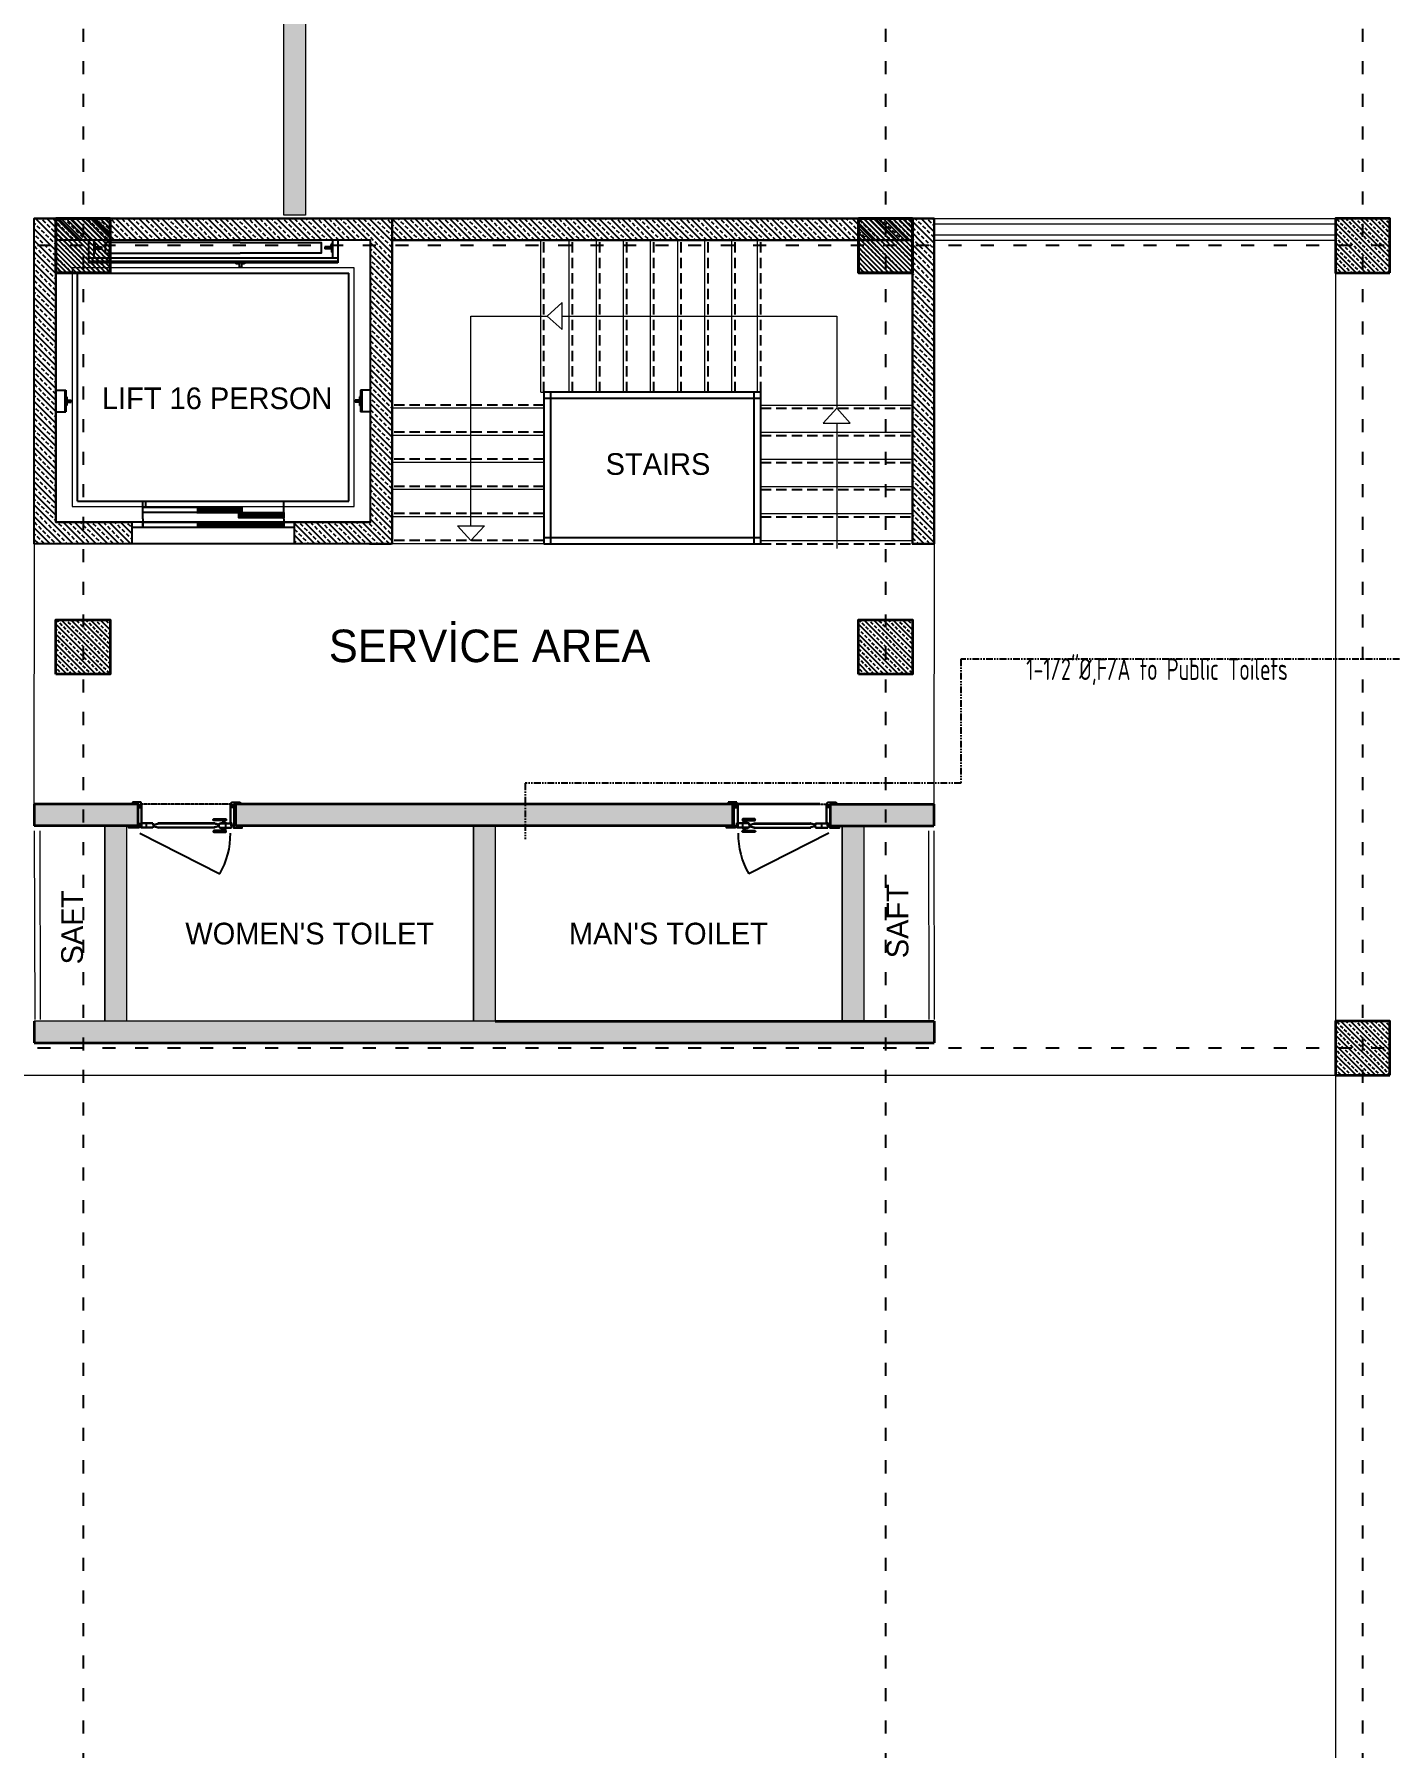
# Model space of a CAD drawing. Header units: millimetres. Extents: x 626118 to 667468, y 4481694 to 4492717.
# Drawn here: x 663495 to 664745, y 4483376 to 4484956 of the extents above; entities that cross this region are included whole.
import ezdxf

# ---------------------------------------------------------------- set-up
doc = ezdxf.new("R2010")
doc.units = ezdxf.units.MM
for name, pattern in [('ACAD_ISO03W100', [30, 12, -18]), ('CENTER2', [1.125, 0.75, -0.125, 0.125, -0.125]), ('DASHED', [19.05, 12.7, -6.35]), ('DUZ', [500, 500]), ('HIDDEN', [0.375, 0.25, -0.125]), ('PHANTOM', [2.5, 1.25, -0.25, 0.25, -0.25, 0.25, -0.25])]:
    doc.linetypes.add(name, pattern=pattern)
doc.layers.get('0').update_dxf_attribs({"color": 1, "linetype": 'DUZ'})
for name, color, linetype in [('3K', 4, 'Continuous'), ('a-door', 2, 'Continuous'), ('DR-WASTE PIPE', 5, 'CENTER2'), ('GOLGE', 8, 'HIDDEN'), ('GÖLGE', 8, 'DASHED'), ('KAPIACI1', 252, 'Continuous'), ('KOLTAR_F', 145, 'Continuous'), ('LOGO', 7, 'Continuous'), ('PL-CWS', 80, 'PHANTOM'), ('PL_TEXT', 3, 'Continuous'), ('TR', 8, 'Continuous')]:
    doc.layers.add(name, color=color, linetype=linetype)
for name, color, linetype, lineweight in [('A-ANNO-PATT-4', 173, 'Continuous', 5), ('Area', 41, 'Continuous', 25), ('DUVAR', 7, 'Continuous', 35), ('iç duvar', 7, 'Continuous', 50), ('KAPEN', 151, 'Continuous', 9), ('KOLON_F', 3, 'Continuous', 35)]:
    doc.layers.add(name, color=color, linetype=linetype, lineweight=lineweight)
doc.styles.add('din.shx', font='din.shx', dxfattribs={"width": 0.7})
pattern_1 = [(360, (457040.2833, 4685246.49), (8e-16, 1.5875), [])]

msp = doc.modelspace()

# ---------------------------------------------------------------- hatches: boundary and pattern name
h = msp.add_hatch(color=33)
h.dxf.hatch_style = 1
h.paths.add_polyline_path([(663724.76, 4484990.98), (663744.76, 4484990.98), (663744.76, 4484788.98), (663724.76, 4484788.98)])
h = msp.add_hatch()
h.set_pattern_fill('ANSI33', color=252, scale=30, angle=90)
h.set_pattern_definition([(135, (5183130.917, 3737993.398), (-5.303300859, -5.303300859), []), (135, (5183130.917, 3737998.701), (-5.303300859, -5.303300859), [3.75, -1.875])])
h.paths.add_polyline_path([(663584.76, 4484505.98), (663584.76, 4484485.98), (663494.76, 4484485.98), (663494.76, 4484785.98), (663824.76, 4484785.98), (663824.76, 4484485.98), (663734.76, 4484485.98), (663734.76, 4484505.98), (663804.76, 4484505.98), (663804.76, 4484765.98), (663514.76, 4484765.98), (663514.76, 4484505.98)])
h = msp.add_hatch()
h.set_pattern_fill('ANSI33', color=252, scale=30, angle=90)
h.set_pattern_definition([(135, (5184393.041, 3737993.398), (-5.303300859, -5.303300859), []), (135, (5184393.041, 3737998.701), (-5.303300859, -5.303300859), [3.75, -1.875])])
h.paths.add_polyline_path([(663824.76, 4484765.98), (663824.76, 4484785.98), (664324.76, 4484785.98), (664324.76, 4484485.98), (664304.76, 4484485.98), (664304.76, 4484765.98)])
h = msp.add_hatch(color=33)
h.dxf.hatch_style = 1
h.paths.add_polyline_path([(663581.56, 4484225.98), (663494.76, 4484225.98), (663494.76, 4484245.98), (663590.19, 4484245.98), (663590.04, 4484225.98)])
h = msp.add_hatch(color=33)
h.dxf.hatch_style = 1
h.paths.add_polyline_path([(663680.54, 4484245.98), (664138.98, 4484245.98), (664138.98, 4484225.98), (663680.54, 4484225.98)])
h = msp.add_hatch(color=33)
h.dxf.hatch_style = 1
h.paths.add_polyline_path([(664237.96, 4484225.98), (664239.76, 4484225.98), (664239.76, 4484245.98), (664229.33, 4484245.98), (664229.48, 4484225.98)])
h = msp.add_hatch(color=33)
h.dxf.hatch_style = 1
h.paths.add_polyline_path([(664239.28, 4484225.98), (664239.28, 4484245.98), (664324.28, 4484245.98), (664324.28, 4484225.98)])
h = msp.add_hatch(color=33)
h.dxf.hatch_style = 1
h.paths.add_polyline_path([(663559.76, 4484225.98), (663579.76, 4484225.98), (663579.76, 4484045.98), (663559.76, 4484045.98)])
h = msp.add_hatch(color=33)
h.dxf.hatch_style = 1
h.paths.add_polyline_path([(663899.76, 4484225.98), (663919.76, 4484225.98), (663919.76, 4484045.98), (663899.76, 4484045.98)])
h = msp.add_hatch(color=33)
h.dxf.hatch_style = 1
h.paths.add_polyline_path([(664239.76, 4484225.98), (664259.76, 4484225.98), (664259.76, 4484045.98), (664239.76, 4484045.98)])
msp.add_hatch(color=33).paths.add_polyline_path([(664324.76, 4484045.98), (663494.76, 4484045.98), (663494.76, 4484025.98), (664324.76, 4484025.98)])
at = {"layer": 'KOLTAR_F'}
h = msp.add_hatch(dxfattribs=at)
h.set_pattern_fill('ANSI33', color=256, angle=90, style=0)
h.set_pattern_definition([(135, (5167047.227, 3824152.5004), (-4.4901280605, -4.4901280605), []), (135, (5167047.227, 3824156.9905), (-4.4901280605, -4.4901280605), [3.175, -1.5875])])
h.paths.add_polyline_path([(663564.76, 4484735.98), (663564.76, 4484785.98), (663514.76, 4484785.98), (663514.76, 4484735.98)])
h = msp.add_hatch(dxfattribs=at)
h.set_pattern_fill('ANSI33', color=256, angle=90, style=0)
h.set_pattern_definition([(135, (5167927.227, 3824152.5004), (-4.4901280605, -4.4901280605), []), (135, (5167927.227, 3824156.9905), (-4.4901280605, -4.4901280605), [3.175, -1.5875])])
h.paths.add_polyline_path([(663514.76, 4484735.98), (663514.76, 4484785.98), (663564.76, 4484785.98), (663564.76, 4484735.98)])
h = msp.add_hatch(dxfattribs=at)
h.set_pattern_fill('ANSI33', color=256, angle=90, style=0)
h.set_pattern_definition([(135, (5167787.227, 3824152.5004), (-4.4901280605, -4.4901280605), []), (135, (5167787.227, 3824156.9905), (-4.4901280605, -4.4901280605), [3.175, -1.5875])])
h.paths.add_polyline_path([(664304.76, 4484735.98), (664304.76, 4484785.98), (664254.76, 4484785.98), (664254.76, 4484735.98)])
h = msp.add_hatch(dxfattribs=at)
h.set_pattern_fill('ANSI33', color=256, angle=90, style=0)
h.set_pattern_definition([(135, (5168667.227, 3824152.5004), (-4.4901280605, -4.4901280605), []), (135, (5168667.227, 3824156.9905), (-4.4901280605, -4.4901280605), [3.175, -1.5875])])
h.paths.add_polyline_path([(664254.76, 4484735.98), (664254.76, 4484785.98), (664304.76, 4484785.98), (664304.76, 4484735.98)])
h = msp.add_hatch(dxfattribs=at)
h.set_pattern_fill('ANSI33', color=256, angle=90, style=0)
h.set_pattern_definition([(135, (5168227.227, 3824152.5004), (-4.4901280605, -4.4901280605), []), (135, (5168227.227, 3824156.9905), (-4.4901280605, -4.4901280605), [3.175, -1.5875])])
h.paths.add_polyline_path([(664744.76, 4484735.98), (664744.76, 4484785.98), (664694.76, 4484785.98), (664694.76, 4484735.98)])
h = msp.add_hatch(dxfattribs=at)
h.set_pattern_fill('ANSI33', color=256, angle=90, style=0)
h.set_pattern_definition([(135, (5167927.227, 3823782.5004), (-4.4901280605, -4.4901280605), []), (135, (5167927.227, 3823786.9905), (-4.4901280605, -4.4901280605), [3.175, -1.5875])])
h.paths.add_polyline_path([(663514.76, 4484365.98), (663514.76, 4484415.98), (663564.76, 4484415.98), (663564.76, 4484365.98)])
h = msp.add_hatch(dxfattribs=at)
h.set_pattern_fill('ANSI33', color=256, angle=90, style=0)
h.set_pattern_definition([(135, (5168667.227, 3823782.5004), (-4.4901280605, -4.4901280605), []), (135, (5168667.227, 3823786.9905), (-4.4901280605, -4.4901280605), [3.175, -1.5875])])
h.paths.add_polyline_path([(664254.76, 4484365.98), (664254.76, 4484415.98), (664304.76, 4484415.98), (664304.76, 4484365.98)])
h = msp.add_hatch(dxfattribs=at)
h.set_pattern_fill('ANSI33', color=256, angle=90, style=0)
h.set_pattern_definition([(135, (5168227.227, 3823412.5004), (-4.4901280605, -4.4901280605), []), (135, (5168227.227, 3823416.9905), (-4.4901280605, -4.4901280605), [3.175, -1.5875])])
h.paths.add_polyline_path([(664744.76, 4483995.98), (664744.76, 4484045.98), (664694.76, 4484045.98), (664694.76, 4483995.98)])
at = {"layer": 'TR'}
h = msp.add_hatch(dxfattribs=at)
h.set_pattern_fill('LINE', color=256, scale=0.5, angle=360, style=0)
h.set_pattern_definition(pattern_1)
h.paths.add_polyline_path([(663686.26, 4484519.98), (663686.26, 4484514.98), (663683.26, 4484514.98), (663644.76, 4484514.98), (663644.76, 4484519.98)])
h.paths.add_polyline_path([(663724.76, 4484514.98), (663724.76, 4484509.98), (663683.26, 4484509.98), (663683.26, 4484514.98)])
h = msp.add_hatch(dxfattribs=at)
h.set_pattern_fill('LINE', color=256, scale=0.5, angle=360, style=0)
h.set_pattern_definition(pattern_1)
h.paths.add_polyline_path([(663724.76, 4484505.98), (663724.76, 4484500.98), (663644.76, 4484500.98), (663644.76, 4484505.98)])

# ---------------------------------------------------------------- linework, layer by layer
at = {"color": 232, "linetype": 'ACAD_ISO03W100'}
for p, q in [((663539.76, 4485920.98), (663539.76, 4482790.98)), ((664279.76, 4485920.98), (664279.76, 4482790.98)), ((664719.76, 4485920.98), (664719.76, 4482790.98)), ((665879.76, 4484760.98), (661939.76, 4484760.98)), ((665879.76, 4484020.98), (661939.76, 4484020.98))]:
    msp.add_line(p, q, dxfattribs=at)
at = {"color": 7}
for p, q in [((664324.76, 4484785.98), (663494.76, 4484785.98)), ((663824.76, 4484485.98), (663824.76, 4484785.98)), ((663824.76, 4484485.98), (663824.76, 4484785.98)), ((664324.76, 4484785.98), (664324.76, 4484485.98)), ((663804.76, 4484765.98), (663514.76, 4484765.98)), ((663514.76, 4484505.98), (663514.76, 4484765.98)), ((663804.76, 4484505.98), (663804.76, 4484765.98)), ((663824.76, 4484765.98), (664304.76, 4484765.98)), ((664304.76, 4484765.98), (664304.76, 4484485.98)), ((663804.76, 4484505.98), (663514.76, 4484505.98)), ((663824.76, 4484485.98), (663494.76, 4484485.98)), ((663803.81, 4484485.98), (663823.81, 4484485.98)), ((664304.28, 4484485.98), (664324.28, 4484485.98)), ((663590.54, 4484225.98), (663590.54, 4484245.98)), ((663680.54, 4484225.98), (663680.54, 4484245.98)), ((664138.98, 4484225.98), (664138.98, 4484245.98)), ((664228.98, 4484225.98), (664228.98, 4484245.98))]:
    msp.add_line(p, q, dxfattribs=at)
at = {"color": 0, "lineweight": 18, "ltscale": 40}
for p, q in [((663824.76, 4484785.98), (663494.76, 4484785.98)), ((663824.76, 4484485.98), (663824.76, 4484785.98)), ((663824.76, 4484785.98), (663824.76, 4484485.98)), ((663804.76, 4484765.98), (663514.76, 4484765.98)), ((663514.76, 4484765.98), (663514.76, 4484505.98)), ((663804.76, 4484505.98), (663804.76, 4484765.98)), ((663584.76, 4484505.98), (663514.76, 4484505.98)), ((663804.76, 4484505.98), (663734.76, 4484505.98)), ((663584.76, 4484485.98), (663494.76, 4484485.98)), ((663824.76, 4484485.98), (663734.76, 4484485.98))]:
    msp.add_line(p, q, dxfattribs=at)
at = {"color": 30}
for p, q in [((663590.54, 4484245.98), (663590.54, 4484225.98)), ((664228.98, 4484245.98), (664228.98, 4484225.98))]:
    msp.add_line(p, q, dxfattribs=at)
at = {"color": 7}
for points in [[(663584.76, 4484505.98), (663584.76, 4484485.98), (663494.76, 4484485.98), (663494.76, 4484785.98), (663824.76, 4484785.98), (663824.76, 4484485.98), (663734.76, 4484485.98), (663734.76, 4484505.98), (663804.76, 4484505.98), (663804.76, 4484765.98), (663514.76, 4484765.98), (663514.76, 4484505.98), (663584.76, 4484505.98)], [(663824.76, 4484765.98), (663824.76, 4484785.98), (664324.76, 4484785.98), (664324.76, 4484485.98), (664304.76, 4484485.98), (664304.76, 4484765.98), (663824.76, 4484765.98)]]:
    msp.add_lwpolyline(points, dxfattribs=at)
at = {"color": 0, "lineweight": 18, "ltscale": 40}
for points in [[(663789.76, 4484740.5), (663529.76, 4484740.5), (663529.76, 4484520.5), (663789.76, 4484520.5)], [(663784.76, 4484735.5), (663534.76, 4484735.5), (663534.76, 4484525.5), (663784.76, 4484525.5)]]:
    msp.add_lwpolyline(points, close=True, dxfattribs=at)
at = {"layer": '3K'}
for p, q in [((663544.76, 4484765.6), (663544.76, 4484745.26)), ((663549.76, 4484765.6), (663549.76, 4484749.53)), ((663549.76, 4484763.03), (663550.76, 4484763.03)), ((663549.76, 4484755.03), (663550.76, 4484755.03)), ((663550.76, 4484763.03), (663550.76, 4484760.03)), ((663550.76, 4484760.03), (663556.76, 4484760.03)), ((663550.76, 4484758.03), (663556.76, 4484758.03)), ((663550.76, 4484758.03), (663550.76, 4484755.03)), ((663556.76, 4484760.03), (663556.76, 4484758.03)), ((663768.76, 4484760.03), (663762.76, 4484760.03)), ((663762.76, 4484760.03), (663762.76, 4484758.03)), ((663768.76, 4484758.03), (663762.76, 4484758.03)), ((663768.76, 4484763.03), (663768.76, 4484760.03)), ((663769.76, 4484763.03), (663768.76, 4484763.03)), ((663768.76, 4484758.03), (663768.76, 4484755.03)), ((663769.76, 4484755.03), (663768.76, 4484755.03)), ((663769.76, 4484765.6), (663769.76, 4484749.53)), ((663774.76, 4484765.6), (663774.76, 4484745.26)), ((663534.76, 4484525.5), (663534.76, 4484735.5)), ((663534.76, 4484735.5), (663784.76, 4484735.5)), ((663774.76, 4484749.53), (663544.76, 4484749.53)), ((663774.76, 4484746.26), (663544.76, 4484746.26)), ((663774.76, 4484745.26), (663544.76, 4484745.26)), ((663680.76, 4484745.26), (663680.76, 4484744.26)), ((663683.76, 4484744.26), (663680.76, 4484744.26)), ((663683.76, 4484744.26), (663683.76, 4484740.94)), ((663685.76, 4484740.94), (663683.76, 4484740.94)), ((663685.76, 4484744.26), (663685.76, 4484740.94)), ((663688.76, 4484744.26), (663685.76, 4484744.26)), ((663688.76, 4484745.26), (663688.76, 4484744.26)), ((663784.76, 4484525.5), (663784.76, 4484735.5)), ((663514.76, 4484627.62), (663523.82, 4484627.62)), ((663522.82, 4484627.62), (663522.82, 4484607.62)), ((663523.82, 4484627.62), (663523.82, 4484607.62)), ((663804.76, 4484627.62), (663795.7, 4484627.62)), ((663795.7, 4484627.62), (663795.7, 4484607.62)), ((663796.7, 4484627.62), (663796.7, 4484607.62)), ((663523.82, 4484621.62), (663524.82, 4484621.62)), ((663523.82, 4484613.62), (663524.82, 4484613.62)), ((663524.82, 4484621.62), (663524.82, 4484618.62)), ((663524.82, 4484618.62), (663528.82, 4484618.62)), ((663524.82, 4484616.62), (663524.82, 4484613.62)), ((663524.82, 4484616.62), (663528.82, 4484616.62)), ((663528.82, 4484618.62), (663528.82, 4484616.62)), ((663794.7, 4484618.62), (663790.7, 4484618.62)), ((663790.7, 4484618.62), (663790.7, 4484616.62)), ((663794.7, 4484616.62), (663790.7, 4484616.62)), ((663795.7, 4484621.62), (663794.7, 4484621.62)), ((663794.7, 4484621.62), (663794.7, 4484618.62)), ((663794.7, 4484616.62), (663794.7, 4484613.62)), ((663795.7, 4484613.62), (663794.7, 4484613.62)), ((663514.76, 4484607.62), (663523.82, 4484607.62)), ((663804.76, 4484607.62), (663795.7, 4484607.62)), ((663534.76, 4484525.5), (663784.76, 4484525.5)), ((663594.76, 4484508.98), (663594.76, 4484525.5)), ((663597.76, 4484519.98), (663597.76, 4484525.5)), ((663724.76, 4484508.98), (663724.76, 4484525.5)), ((663606.48, 4484505.98), (663584.76, 4484505.98)), ((663606.48, 4484500.98), (663584.76, 4484500.98)), ((663594.76, 4484508.98), (663594.76, 4484500.98)), ((663594.76, 4484500.98), (663594.76, 4484505.98)), ((663724.76, 4484508.98), (663724.76, 4484500.98))]:
    msp.add_line(p, q, dxfattribs=at)
for points in [[(663684.76, 4484764.03), (663560.26, 4484764.03), (663560.26, 4484754.03), (663684.76, 4484754.03)], [(663684.76, 4484764.03), (663759.26, 4484764.03), (663759.26, 4484754.03), (663684.76, 4484754.03)], [(663734.76, 4484500.98), (663594.76, 4484500.98), (663594.76, 4484505.98), (663734.76, 4484505.98)]]:
    msp.add_lwpolyline(points, dxfattribs=at)
for points in [[(663686.26, 4484514.98), (663594.76, 4484514.98), (663594.76, 4484519.98), (663686.26, 4484519.98)], [(663724.76, 4484509.98), (663683.26, 4484509.98), (663683.26, 4484514.98), (663724.76, 4484514.98)]]:
    msp.add_lwpolyline(points, close=True, dxfattribs=at)
at = {"layer": 'A-ANNO-PATT-4'}
msp.add_line((663961.76, 4484625.98), (663964.76, 4484625.98), dxfattribs=at)
for points in [[(663981.5, 4484695.98), (663981.5, 4484708.44), (663967.76, 4484695.98), (663981.5, 4484683.52), (663981.5, 4484695.98), (664234.76, 4484695.98), (664234.76, 4484610.98)], [(663897.46, 4484502.72), (663909.92, 4484502.72), (663897.46, 4484488.98), (663885, 4484502.72), (663897.46, 4484502.72), (663897.46, 4484695.98), (663967.76, 4484695.98)], [(664234.76, 4484597.24), (664247.22, 4484597.24), (664234.76, 4484610.98), (664222.3, 4484597.24), (664234.76, 4484597.24), (664234.76, 4484481.81)]]:
    msp.add_lwpolyline(points, dxfattribs=at)
at = {"layer": 'a-door'}
for p, q in [((663585.29, 4484247.78), (663585.29, 4484245.98)), ((663593.29, 4484247.78), (663585.29, 4484247.78)), ((663591.49, 4484245.98), (663585.29, 4484245.98)), ((663590.19, 4484245.98), (663591.49, 4484245.98)), ((663590.54, 4484225.98), (663590.54, 4484245.98)), ((663591.49, 4484242.78), (663591.49, 4484245.98)), ((663593.29, 4484242.78), (663593.29, 4484247.78)), ((663593.29, 4484245.98), (663594.59, 4484245.98)), ((663593.74, 4484245.67), (663593.29, 4484245.67)), ((663593.74, 4484228.68), (663593.74, 4484245.67)), ((663594.04, 4484228.38), (663594.04, 4484245.98)), ((663676.74, 4484245.98), (663675.44, 4484245.98)), ((663675.69, 4484228.38), (663675.69, 4484245.98)), ((663675.99, 4484245.67), (663676.74, 4484245.67)), ((663675.99, 4484228.68), (663675.99, 4484245.67)), ((663676.74, 4484247.78), (663684.74, 4484247.78)), ((663676.74, 4484242.78), (663676.74, 4484247.78)), ((663676.74, 4484242.78), (663676.74, 4484247.78)), ((663678.54, 4484245.98), (663684.74, 4484245.98)), ((663679.84, 4484245.98), (663678.54, 4484245.98)), ((663678.54, 4484242.78), (663678.54, 4484245.98)), ((663678.54, 4484242.78), (663678.54, 4484245.98)), ((663679.84, 4484245.98), (663678.54, 4484245.98)), ((663679.19, 4484225.98), (663679.19, 4484245.98)), ((663684.74, 4484247.78), (663684.74, 4484245.98)), ((663684.74, 4484247.78), (663684.74, 4484245.98)), ((664142.78, 4484247.78), (664134.78, 4484247.78)), ((664134.78, 4484247.78), (664134.78, 4484245.98)), ((664134.78, 4484247.78), (664134.78, 4484245.98)), ((664140.98, 4484245.98), (664134.78, 4484245.98)), ((664139.68, 4484245.98), (664140.98, 4484245.98)), ((664139.68, 4484245.98), (664140.98, 4484245.98)), ((664140.33, 4484225.98), (664140.33, 4484245.98)), ((664140.98, 4484242.78), (664140.98, 4484245.98)), ((664140.98, 4484242.78), (664140.98, 4484245.98)), ((664142.78, 4484242.78), (664142.78, 4484247.78)), ((664142.78, 4484242.78), (664142.78, 4484247.78)), ((664142.78, 4484245.98), (664144.08, 4484245.98)), ((664143.53, 4484245.67), (664142.78, 4484245.67)), ((664143.53, 4484228.68), (664143.53, 4484245.67)), ((664143.83, 4484228.38), (664143.83, 4484245.98)), ((664226.23, 4484245.98), (664224.93, 4484245.98)), ((664225.48, 4484228.38), (664225.48, 4484245.98)), ((664225.78, 4484245.67), (664226.23, 4484245.67)), ((664225.78, 4484228.68), (664225.78, 4484245.67)), ((664226.23, 4484242.78), (664226.23, 4484247.78)), ((664226.23, 4484247.78), (664234.23, 4484247.78)), ((664229.33, 4484245.98), (664228.03, 4484245.98)), ((664228.03, 4484242.78), (664228.03, 4484245.98)), ((664228.03, 4484245.98), (664234.23, 4484245.98)), ((664228.98, 4484225.98), (664228.98, 4484245.98)), ((664234.23, 4484247.78), (664234.23, 4484245.98)), ((663591.49, 4484242.78), (663593.29, 4484242.78)), ((663592.74, 4484226.29), (663592.74, 4484228.68)), ((663593.74, 4484228.68), (663592.74, 4484228.68)), ((663675.99, 4484228.68), (663676.99, 4484228.68)), ((663678.54, 4484242.78), (663676.74, 4484242.78)), ((663678.54, 4484242.78), (663676.74, 4484242.78)), ((663676.99, 4484226.29), (663676.99, 4484228.68)), ((664140.98, 4484242.78), (664142.78, 4484242.78)), ((664140.98, 4484242.78), (664142.78, 4484242.78)), ((664143.53, 4484228.68), (664142.53, 4484228.68)), ((664142.53, 4484226.29), (664142.53, 4484228.68)), ((664225.78, 4484228.68), (664226.78, 4484228.68)), ((664228.03, 4484242.78), (664226.23, 4484242.78)), ((664226.78, 4484226.29), (664226.78, 4484228.68)), ((663590.04, 4484225.98), (663590.54, 4484225.98)), ((663590.84, 4484226.29), (663592.74, 4484226.29)), ((663590.84, 4484225.98), (663593.04, 4484225.98)), ((663592.64, 4484225.98), (663593.34, 4484225.98)), ((663593.08, 4484224.18), (663592.64, 4484225.98)), ((663592.71, 4484225.68), (663593.64, 4484225.68)), ((663603.77, 4484224.48), (663593.01, 4484224.48)), ((663593.04, 4484225.98), (663593.04, 4484228.38)), ((663594.04, 4484228.38), (663593.04, 4484228.38)), ((663604.17, 4484224.18), (663593.08, 4484224.18)), ((663604.17, 4484228.38), (663593.34, 4484228.38)), ((663593.34, 4484228.38), (663593.34, 4484225.98)), ((663603.77, 4484228.08), (663593.64, 4484228.08)), ((663593.64, 4484228.08), (663593.64, 4484225.68)), ((663598.39, 4484224.48), (663598.39, 4484228.08)), ((663604.17, 4484228.08), (663604.17, 4484228.38)), ((663604.17, 4484224.48), (663604.17, 4484224.18)), ((663604.77, 4484227.48), (663605, 4484227.48)), ((663604.77, 4484226.88), (663604.77, 4484227.08)), ((663605.07, 4484226.88), (663604.77, 4484226.88)), ((663604.77, 4484225.68), (663604.77, 4484225.48)), ((663605.07, 4484225.68), (663604.77, 4484225.68)), ((663604.77, 4484225.08), (663605, 4484225.08)), ((663605, 4484227.28), (663605, 4484227.48)), ((663605, 4484227.28), (663605.15, 4484227.28)), ((663605, 4484225.28), (663605.15, 4484225.28)), ((663605, 4484225.28), (663605, 4484225.08)), ((663605.07, 4484226.88), (663608.97, 4484227.88)), ((663605.07, 4484225.68), (663608.97, 4484224.68)), ((663605.15, 4484227.28), (663608.57, 4484228.15)), ((663605.15, 4484225.28), (663608.57, 4484224.4)), ((663660.76, 4484228.38), (663608.57, 4484228.38)), ((663608.57, 4484228.38), (663608.97, 4484228.38)), ((663608.57, 4484228.38), (663608.57, 4484228.15)), ((663608.57, 4484228.38), (663608.57, 4484228.15)), ((663608.57, 4484224.18), (663608.57, 4484224.4)), ((663608.57, 4484224.18), (663608.57, 4484224.4)), ((663660.76, 4484224.18), (663608.57, 4484224.18)), ((663608.57, 4484224.18), (663608.97, 4484224.18)), ((663660.76, 4484227.98), (663608.97, 4484227.98)), ((663608.97, 4484227.98), (663608.97, 4484227.88)), ((663608.97, 4484224.58), (663608.97, 4484224.68)), ((663660.76, 4484224.58), (663608.97, 4484224.58)), ((663661.16, 4484228.38), (663660.76, 4484228.38)), ((663660.76, 4484227.98), (663660.76, 4484227.88)), ((663664.66, 4484226.88), (663660.76, 4484227.88)), ((663664.66, 4484225.68), (663660.76, 4484224.68)), ((663660.76, 4484224.58), (663660.76, 4484224.68)), ((663661.16, 4484224.18), (663660.76, 4484224.18)), ((663661.16, 4484228.38), (663661.16, 4484228.15)), ((663661.16, 4484228.38), (663661.16, 4484228.15)), ((663664.58, 4484227.28), (663661.16, 4484228.15)), ((663664.58, 4484225.28), (663661.16, 4484224.4)), ((663661.16, 4484224.18), (663661.16, 4484224.4)), ((663661.16, 4484224.18), (663661.16, 4484224.4)), ((663664.73, 4484227.28), (663664.58, 4484227.28)), ((663664.73, 4484225.28), (663664.58, 4484225.28)), ((663664.66, 4484226.88), (663664.96, 4484226.88)), ((663664.66, 4484225.68), (663664.96, 4484225.68)), ((663664.96, 4484227.48), (663664.73, 4484227.48)), ((663664.73, 4484227.28), (663664.73, 4484227.48)), ((663664.73, 4484225.28), (663664.73, 4484225.08)), ((663664.96, 4484225.08), (663664.73, 4484225.08)), ((663664.96, 4484226.88), (663664.96, 4484227.08)), ((663664.96, 4484225.68), (663664.96, 4484225.48)), ((663665.56, 4484228.38), (663676.39, 4484228.38)), ((663665.56, 4484228.08), (663665.56, 4484228.38)), ((663665.56, 4484224.48), (663665.56, 4484224.18)), ((663665.56, 4484224.18), (663676.65, 4484224.18)), ((663665.96, 4484228.08), (663676.09, 4484228.08)), ((663665.96, 4484224.48), (663676.72, 4484224.48)), ((663671.34, 4484224.48), (663671.34, 4484228.08)), ((663675.69, 4484228.38), (663676.69, 4484228.38)), ((663676.09, 4484228.08), (663676.09, 4484225.68)), ((663677.02, 4484225.68), (663676.09, 4484225.68)), ((663676.39, 4484228.38), (663676.39, 4484225.98)), ((663677.09, 4484225.98), (663676.39, 4484225.98)), ((663676.65, 4484224.18), (663677.09, 4484225.98)), ((663676.69, 4484225.98), (663676.69, 4484228.38)), ((663678.89, 4484225.98), (663676.69, 4484225.98)), ((663678.89, 4484226.29), (663676.99, 4484226.29)), ((664140.63, 4484226.29), (664142.53, 4484226.29)), ((664140.63, 4484225.98), (664142.83, 4484225.98)), ((664142.87, 4484224.18), (664142.43, 4484225.98)), ((664142.43, 4484225.98), (664143.13, 4484225.98)), ((664142.5, 4484225.68), (664143.43, 4484225.68)), ((664153.56, 4484224.48), (664142.8, 4484224.48)), ((664143.83, 4484228.38), (664142.83, 4484228.38)), ((664142.83, 4484225.98), (664142.83, 4484228.38)), ((664153.96, 4484224.18), (664142.87, 4484224.18)), ((664153.96, 4484228.38), (664143.13, 4484228.38)), ((664143.13, 4484228.38), (664143.13, 4484225.98)), ((664153.56, 4484228.08), (664143.43, 4484228.08)), ((664143.43, 4484228.08), (664143.43, 4484225.68)), ((664148.18, 4484224.48), (664148.18, 4484228.08)), ((664153.96, 4484228.08), (664153.96, 4484228.38)), ((664153.96, 4484224.48), (664153.96, 4484224.18)), ((664154.56, 4484227.48), (664154.79, 4484227.48)), ((664154.56, 4484226.88), (664154.56, 4484227.08)), ((664154.86, 4484226.88), (664154.56, 4484226.88)), ((664154.56, 4484225.68), (664154.56, 4484225.48)), ((664154.86, 4484225.68), (664154.56, 4484225.68)), ((664154.56, 4484225.08), (664154.79, 4484225.08)), ((664154.79, 4484227.28), (664154.79, 4484227.48)), ((664154.79, 4484227.28), (664154.94, 4484227.28)), ((664154.79, 4484225.28), (664154.94, 4484225.28)), ((664154.79, 4484225.28), (664154.79, 4484225.08)), ((664154.86, 4484226.88), (664158.76, 4484227.88)), ((664154.86, 4484225.68), (664158.76, 4484224.68)), ((664154.94, 4484227.28), (664158.36, 4484228.15)), ((664154.94, 4484225.28), (664158.36, 4484224.4)), ((664158.36, 4484228.38), (664158.76, 4484228.38)), ((664158.36, 4484228.38), (664158.36, 4484228.15)), ((664158.36, 4484228.38), (664158.36, 4484228.15)), ((664158.36, 4484224.18), (664158.36, 4484224.4)), ((664158.36, 4484224.18), (664158.36, 4484224.4)), ((664158.36, 4484224.18), (664158.76, 4484224.18)), ((664158.76, 4484228.38), (664210.95, 4484228.38)), ((664158.76, 4484227.98), (664210.55, 4484227.98)), ((664158.76, 4484227.98), (664158.76, 4484227.88)), ((664158.76, 4484224.58), (664158.76, 4484224.68)), ((664158.76, 4484224.58), (664210.55, 4484224.58)), ((664158.76, 4484224.18), (664210.95, 4484224.18)), ((664210.95, 4484228.38), (664210.55, 4484228.38)), ((664210.55, 4484227.98), (664210.55, 4484227.88)), ((664214.45, 4484226.88), (664210.55, 4484227.88)), ((664214.45, 4484225.68), (664210.55, 4484224.68)), ((664210.55, 4484224.58), (664210.55, 4484224.68)), ((664210.95, 4484224.18), (664210.55, 4484224.18)), ((664210.95, 4484228.38), (664210.95, 4484228.15)), ((664210.95, 4484228.38), (664210.95, 4484228.15)), ((664214.37, 4484227.28), (664210.95, 4484228.15)), ((664214.37, 4484225.28), (664210.95, 4484224.4)), ((664210.95, 4484224.18), (664210.95, 4484224.4)), ((664210.95, 4484224.18), (664210.95, 4484224.4)), ((664214.52, 4484227.28), (664214.37, 4484227.28)), ((664214.52, 4484225.28), (664214.37, 4484225.28)), ((664214.45, 4484226.88), (664214.75, 4484226.88)), ((664214.45, 4484225.68), (664214.75, 4484225.68)), ((664214.75, 4484227.48), (664214.52, 4484227.48)), ((664214.52, 4484227.28), (664214.52, 4484227.48)), ((664214.52, 4484225.28), (664214.52, 4484225.08)), ((664214.75, 4484225.08), (664214.52, 4484225.08)), ((664214.75, 4484226.88), (664214.75, 4484227.08)), ((664214.75, 4484225.68), (664214.75, 4484225.48)), ((664215.35, 4484228.38), (664226.18, 4484228.38)), ((664215.35, 4484228.08), (664215.35, 4484228.38)), ((664215.35, 4484224.48), (664215.35, 4484224.18)), ((664215.35, 4484224.18), (664226.44, 4484224.18)), ((664215.75, 4484228.08), (664225.88, 4484228.08)), ((664215.75, 4484224.48), (664226.51, 4484224.48)), ((664221.13, 4484224.48), (664221.13, 4484228.08)), ((664225.48, 4484228.38), (664226.48, 4484228.38)), ((664225.88, 4484228.08), (664225.88, 4484225.68)), ((664226.81, 4484225.68), (664225.88, 4484225.68)), ((664226.18, 4484228.38), (664226.18, 4484225.98)), ((664226.88, 4484225.98), (664226.18, 4484225.98)), ((664226.44, 4484224.18), (664226.88, 4484225.98)), ((664226.48, 4484225.98), (664226.48, 4484228.38)), ((664228.68, 4484225.98), (664226.48, 4484225.98)), ((664228.68, 4484226.29), (664226.78, 4484226.29)), ((664229.48, 4484225.98), (664228.98, 4484225.98))]:
    msp.add_line(p, q, dxfattribs=at)
for points in [[(663671.79, 4484231.68), (663671.79, 4484231.58, -0.4142136), (663671.09, 4484230.88), (663660.49, 4484230.88, -0.4142136), (663659.79, 4484231.58), (663659.79, 4484231.68, -0.4142136), (663660.49, 4484232.38), (663671.09, 4484232.38, -0.4142136)], [(664147.73, 4484231.68), (664147.73, 4484231.58, 0.4142136), (664148.43, 4484230.88), (664159.03, 4484230.88, 0.4142136), (664159.73, 4484231.58), (664159.73, 4484231.68, 0.4142136), (664159.03, 4484232.38), (664148.43, 4484232.38, 0.4142136)], [(663671.79, 4484220.88), (663671.79, 4484220.98, 0.4142136), (663671.09, 4484221.68), (663660.49, 4484221.68, 0.4142136), (663659.79, 4484220.98), (663659.79, 4484220.88, 0.4142136), (663660.49, 4484220.18), (663671.09, 4484220.18, 0.4142136)], [(664147.73, 4484220.88), (664147.73, 4484220.98, -0.4142136), (664148.43, 4484221.68), (664159.03, 4484221.68, -0.4142136), (664159.73, 4484220.98), (664159.73, 4484220.88, -0.4142136), (664159.03, 4484220.18), (664148.43, 4484220.18, -0.4142136)]]:
    msp.add_lwpolyline(points, format="xyb", close=True, dxfattribs=at)
for points in [[(663672.09, 4484228.88), (663672.09, 4484228.38), (663667.09, 4484228.38), (663667.09, 4484228.88)], [(663670.09, 4484230.88), (663670.09, 4484228.88), (663669.09, 4484228.88), (663669.09, 4484230.88)], [(664147.43, 4484228.88), (664147.43, 4484228.38), (664152.43, 4484228.38), (664152.43, 4484228.88)], [(664149.43, 4484230.88), (664149.43, 4484228.88), (664150.43, 4484228.88), (664150.43, 4484230.88)], [(663590.54, 4484226.73), (663590.84, 4484226.73), (663590.84, 4484225.23), (663590.54, 4484225.23)], [(663672.09, 4484223.68), (663672.09, 4484224.18), (663667.09, 4484224.18), (663667.09, 4484223.68)], [(663670.09, 4484221.68), (663670.09, 4484223.68), (663669.09, 4484223.68), (663669.09, 4484221.68)], [(663679.19, 4484226.73), (663678.89, 4484226.73), (663678.89, 4484225.23), (663679.19, 4484225.23)], [(663679.19, 4484226.73), (663678.89, 4484226.73), (663678.89, 4484225.23), (663679.19, 4484225.23)], [(664140.33, 4484226.73), (664140.63, 4484226.73), (664140.63, 4484225.23), (664140.33, 4484225.23)], [(664140.33, 4484226.73), (664140.63, 4484226.73), (664140.63, 4484225.23), (664140.33, 4484225.23)], [(664147.43, 4484223.68), (664147.43, 4484224.18), (664152.43, 4484224.18), (664152.43, 4484223.68)], [(664149.43, 4484221.68), (664149.43, 4484223.68), (664150.43, 4484223.68), (664150.43, 4484221.68)], [(664228.98, 4484226.73), (664228.68, 4484226.73), (664228.68, 4484225.23), (664228.98, 4484225.23)]]:
    msp.add_lwpolyline(points, close=True, dxfattribs=at)
for points in [[(663590.59, 4484225.98), (663591.09, 4484225.98), (663591.09, 4484224.18), (663582.09, 4484224.18), (663582.09, 4484225.98), (663590.29, 4484225.98)], [(663678.89, 4484225.98), (663678.39, 4484225.98), (663678.39, 4484224.18), (663686.39, 4484224.18), (663686.39, 4484225.98), (663679.19, 4484225.98)], [(664140.63, 4484225.98), (664141.13, 4484225.98), (664141.13, 4484224.18), (664133.13, 4484224.18), (664133.13, 4484225.98), (664140.33, 4484225.98)], [(664228.93, 4484225.98), (664228.43, 4484225.98), (664228.43, 4484224.18), (664237.43, 4484224.18), (664237.43, 4484225.98), (664229.23, 4484225.98)]]:
    msp.add_lwpolyline(points, dxfattribs=at)
for centre in [(663592.19, 4484225.48), (664227.33, 4484225.48)]:
    msp.add_circle(centre, 0.5, dxfattribs=at)
for centre, radius, start, end in [((663604.77, 4484228.08), 1, 180, 270), ((663604.77, 4484224.48), 1, 90, 180), ((663604.77, 4484228.08), 0.6, 180, 270), ((663604.77, 4484224.48), 0.6, 90, 180), ((663664.96, 4484228.08), 1, 270, 0), ((663664.96, 4484228.08), 0.6, 270, 0), ((663664.96, 4484224.48), 1, 0, 90), ((663664.96, 4484224.48), 0.6, 0, 90), ((664154.56, 4484228.08), 1, 180, 270), ((664154.56, 4484224.48), 1, 90, 180), ((664154.56, 4484228.08), 0.6, 180, 270), ((664154.56, 4484224.48), 0.6, 90, 180), ((664214.75, 4484228.08), 0.6, 270, 0), ((664214.75, 4484228.08), 1, 270, 0), ((664214.75, 4484224.48), 1, 0, 90), ((664214.75, 4484224.48), 0.6, 0, 90)]:
    msp.add_arc(centre, radius, start, end, dxfattribs=at)
at = {"layer": 'Area'}
for p, q in [((664324.76, 4484485.98), (664324.76, 4484739.98)), ((664164.76, 4484625.98), (663964.76, 4484625.98)), ((663964.76, 4484625.98), (663964.76, 4484485.98)), ((663970.76, 4484625.98), (663970.76, 4484485.98)), ((664158.76, 4484485.98), (664158.76, 4484625.98)), ((664164.76, 4484485.98), (664164.76, 4484625.98)), ((664164.76, 4484619.98), (663964.76, 4484619.98)), ((663964.76, 4484491.98), (664164.76, 4484491.98)), ((663964.76, 4484485.98), (664164.76, 4484485.98))]:
    msp.add_line(p, q, dxfattribs=at)
for points in [[(664324.76, 4484485.98), (664324.76, 4484785.98), (663894.76, 4484785.98)], [(664304.76, 4484785.98), (664324.76, 4484785.98), (664324.76, 4484485.98)]]:
    msp.add_lwpolyline(points, dxfattribs=at)
at = {"layer": 'DR-WASTE PIPE', "color": 6, "ltscale": 12}
msp.add_line((664719.76, 4484841.26, -0.02), (664719.76, 4484841.26, -0.02), dxfattribs=at)
at = {"layer": 'DUVAR'}
for p, q in [((663494.76, 4484245.98), (663494.76, 4484225.98)), ((663579.76, 4484245.98), (663494.76, 4484245.98)), ((663590.19, 4484245.98), (663579.76, 4484245.98)), ((663590.54, 4484225.98), (663590.54, 4484245.98)), ((663590.54, 4484225.98), (663590.54, 4484245.98)), ((664219.28, 4484245.98), (663680.54, 4484245.98)), ((663680.54, 4484225.98), (663680.54, 4484245.98)), ((664138.98, 4484225.98), (664138.98, 4484245.98)), ((664228.98, 4484225.98), (664228.98, 4484245.98)), ((664228.98, 4484225.98), (664228.98, 4484245.98)), ((664229.33, 4484245.98), (664239.76, 4484245.98)), ((664239.28, 4484245.98), (664324.28, 4484245.98)), ((664324.28, 4484245.98), (664324.28, 4484225.98)), ((663579.76, 4484225.98), (663494.76, 4484225.98)), ((663590.04, 4484225.98), (663579.76, 4484225.98)), ((664138.98, 4484225.98), (663680.54, 4484225.98)), ((664229.48, 4484225.98), (664239.76, 4484225.98)), ((664239.28, 4484225.98), (664324.28, 4484225.98)), ((663494.76, 4484045.98), (663494.76, 4484025.98)), ((663919.76, 4484045.98), (664324.76, 4484045.98)), ((664324.76, 4484045.98), (664324.76, 4484025.98)), ((663494.76, 4484025.98), (664324.76, 4484025.98))]:
    msp.add_line(p, q, dxfattribs=at)
at = {"layer": 'GOLGE', "ltscale": 0.5}
for p, q in [((663675.44, 4484245.98), (663593.29, 4484245.98)), ((664144.08, 4484245.98), (664226.23, 4484245.98))]:
    msp.add_line(p, q, dxfattribs=at)
at = {"layer": 'GÖLGE', "ltscale": 0.75}
for p, q in [((663964.76, 4484625.98), (663964.76, 4484765.98)), ((663991.19, 4484625.98), (663991.19, 4484765.98)), ((664016.19, 4484625.98), (664016.19, 4484765.98)), ((664041.19, 4484625.98), (664041.19, 4484765.98)), ((664066.19, 4484625.98), (664066.19, 4484765.98)), ((664091.19, 4484625.98), (664091.19, 4484765.98)), ((664116.19, 4484625.98), (664116.19, 4484765.98)), ((664141.19, 4484625.98), (664141.19, 4484765.98)), ((664164.76, 4484625.98), (664164.76, 4484765.98)), ((663964.76, 4484613.98), (663824.76, 4484613.98)), ((664164.76, 4484610.98), (664304.76, 4484610.98)), ((663964.76, 4484588.98), (663824.76, 4484588.98)), ((664164.76, 4484585.98), (664304.76, 4484585.98)), ((663964.76, 4484563.98), (663824.76, 4484563.98)), ((664164.76, 4484560.98), (664304.76, 4484560.98)), ((663964.76, 4484538.98), (663824.76, 4484538.98)), ((664164.76, 4484535.98), (664304.76, 4484535.98)), ((663964.76, 4484513.98), (663824.76, 4484513.98)), ((664164.76, 4484510.98), (664304.76, 4484510.98)), ((663964.76, 4484488.98), (663824.76, 4484488.98)), ((664164.76, 4484485.98), (664304.76, 4484485.98))]:
    msp.add_line(p, q, dxfattribs=at)
at = {"layer": 'iç duvar', "color": 252, "linetype": 'Continuous', "lineweight": 5, "true_color": 0x939598}
for p, q in [((663564.76, 4484785.98), (664254.76, 4484785.98)), ((664324.76, 4484785.98), (664694.76, 4484785.98)), ((664324.76, 4484765.98), (664694.76, 4484765.98)), ((664694.76, 4484735.98), (664694.76, 4484045.98)), ((664694.76, 4483995.98), (664694.76, 4483305.98))]:
    msp.add_line(p, q, dxfattribs=at)
at = {"layer": 'iç duvar', "color": 251, "lineweight": 5}
for p, q in [((663961.76, 4484625.98), (663961.76, 4484765.98)), ((663988.19, 4484625.98), (663988.19, 4484765.98)), ((664013.19, 4484625.98), (664013.19, 4484765.98)), ((664038.19, 4484625.98), (664038.19, 4484765.98)), ((664063.19, 4484625.98), (664063.19, 4484765.98)), ((664088.19, 4484625.98), (664088.19, 4484765.98)), ((664113.19, 4484625.98), (664113.19, 4484765.98)), ((664138.19, 4484625.98), (664138.19, 4484765.98)), ((664161.76, 4484625.98), (664161.76, 4484765.98)), ((663964.76, 4484610.98), (663824.76, 4484610.98)), ((664164.76, 4484613.98), (664304.76, 4484613.98)), ((663964.76, 4484585.98), (663824.76, 4484585.98)), ((664164.76, 4484588.98), (664304.76, 4484588.98)), ((663964.76, 4484560.98), (663824.76, 4484560.98)), ((664164.76, 4484563.98), (664304.76, 4484563.98)), ((663964.76, 4484535.98), (663824.76, 4484535.98)), ((664164.76, 4484538.98), (664304.76, 4484538.98)), ((664164.76, 4484513.98), (664304.76, 4484513.98)), ((663964.76, 4484510.98), (663824.76, 4484510.98)), ((663494.76, 4484485.98), (663494.28, 4484245.98)), ((663964.76, 4484485.98), (663824.76, 4484485.98)), ((664164.76, 4484488.98), (664304.76, 4484488.98)), ((664324.76, 4484485.98), (664324.28, 4484245.98)), ((663494.76, 4484221.55), (663495.23, 4484047.53)), ((663499.76, 4484221.55), (663500.23, 4484047.53)), ((664319.28, 4484221.55), (664319.76, 4484047.53)), ((664324.28, 4484221.55), (664324.76, 4484047.53))]:
    msp.add_line(p, q, dxfattribs=at)
at = {"layer": 'iç duvar', "color": 7, "lineweight": 18}
msp.add_line((663899.76, 4484045.98), (663494.76, 4484045.98), dxfattribs=at)
for points in [[(663724.76, 4484990.98), (663744.76, 4484990.98), (663744.76, 4484788.98), (663724.76, 4484788.98)], [(663680.54, 4484245.98), (664138.98, 4484245.98), (664138.98, 4484225.98), (663680.54, 4484225.98)], [(663559.76, 4484225.98), (663579.76, 4484225.98), (663579.76, 4484045.98), (663559.76, 4484045.98)], [(663899.76, 4484225.98), (663919.76, 4484225.98), (663919.76, 4484045.98), (663899.76, 4484045.98)], [(664239.76, 4484225.98), (664259.76, 4484225.98), (664259.76, 4484045.98), (664239.76, 4484045.98)]]:
    msp.add_lwpolyline(points, close=True, dxfattribs=at)
for points in [[(663559.76, 4484225.98), (663559.76, 4484045.98)], [(663579.76, 4484225.98), (663579.76, 4484045.98)], [(663899.76, 4484225.98), (663899.76, 4484045.98)], [(663919.76, 4484225.98), (663919.76, 4484045.98)], [(664239.76, 4484225.98), (664239.76, 4484045.98)], [(664259.76, 4484225.98), (664259.76, 4484045.98)]]:
    msp.add_lwpolyline(points, dxfattribs=at)
at = {"layer": 'iç duvar', "color": 7, "linetype": 'Continuous', "lineweight": 5}
msp.add_lwpolyline([(663709.76, 4482935.98), (663124.76, 4482935.98), (663124.76, 4483995.98), (664694.76, 4483995.98), (664694.76, 4482935.98), (664109.76, 4482935.98)], dxfattribs=at)
at = {"layer": 'KAPEN'}
for p, q in [((664324.76, 4484780.98), (664694.76, 4484780.98)), ((664324.76, 4484770.98), (664694.76, 4484770.98))]:
    msp.add_line(p, q, dxfattribs=at)
at = {"layer": 'KAPIACI1'}
for p, q in [((663734.76, 4484505.98), (663584.76, 4484505.98)), ((663734.76, 4484485.98), (663584.76, 4484485.98))]:
    msp.add_line(p, q, dxfattribs=at)
at = {"layer": 'KOLON_F'}
for points in [[(663564.76, 4484735.98), (663564.76, 4484785.98), (663514.76, 4484785.98), (663514.76, 4484735.98)], [(663514.76, 4484735.98), (663514.76, 4484785.98), (663564.76, 4484785.98), (663564.76, 4484735.98)], [(664304.76, 4484735.98), (664304.76, 4484785.98), (664254.76, 4484785.98), (664254.76, 4484735.98)], [(664254.76, 4484735.98), (664254.76, 4484785.98), (664304.76, 4484785.98), (664304.76, 4484735.98)], [(664744.76, 4484735.98), (664744.76, 4484785.98), (664694.76, 4484785.98), (664694.76, 4484735.98)], [(663514.76, 4484365.98), (663514.76, 4484415.98), (663564.76, 4484415.98), (663564.76, 4484365.98)], [(664254.76, 4484365.98), (664254.76, 4484415.98), (664304.76, 4484415.98), (664304.76, 4484365.98)], [(664744.76, 4483995.98), (664744.76, 4484045.98), (664694.76, 4484045.98), (664694.76, 4483995.98)]]:
    msp.add_lwpolyline(points, close=True, dxfattribs=at)
at = {"layer": 'LOGO'}
for p, q in [((663592.08, 4484219.18), (663665.78, 4484181.68)), ((664227.44, 4484219.18), (664153.73, 4484181.68))]:
    msp.add_line(p, q, dxfattribs=at)
for centre, start, end in [((663603.26, 4484218.17), 329.72839, 0.79634), ((664216.26, 4484218.17), 179.20366, 210.27161)]:
    msp.add_arc(centre, 72.39, start, end, dxfattribs=at)
at = {"layer": 'PL-CWS', "ltscale": 5}
for p, q in [((664978.72, 4484379.54), (664349.28, 4484379.54)), ((664349.28, 4484379.54), (664349.28, 4484265.25)), ((664349.28, 4484265.25), (663947.51, 4484265.25)), ((663947.51, 4484265.25), (663947.51, 4484213.6))]:
    msp.add_line(p, q, dxfattribs=at)

# ---------------------------------------------------------------- texts
at = {"attachment_point": 1}
for s, width, insert, char_height in [('{\\fCentury Gothic|b0|i0|c162|p34;\\C7;LIFT 16 PERSON}', 238.5941, (663557.14, 4484630.21), 20), ('{\\fCentury Gothic|b0|i0|c162|p34;\\C7;STAIRS}', 98.4847, (664021.65, 4484569.63), 20), ('{\\fCentury Gothic|b0|i0|c162|p34;\\C7; SERVİCE AREA}', 333.7189, (663755.25, 4484406.94), 30), ("{\\fCentury Gothic|b0|i0|c162|p34;\\C7;WOMEN'S TOILET}", 238.5941, (663634.06, 4484136.68), 20), ("{\\fCentury Gothic|b0|i0|c162|p34;\\C7;MAN'S TOILET}", 175.9451, (663987.83, 4484136.68), 20)]:
    msp.add_mtext_dynamic_manual_height_columns(s, width=width, gutter_width=12.5, heights=[0], dxfattribs=dict(at, insert=insert, char_height=char_height))
at = {"char_height": 20, "attachment_point": 1, "rotation": 90}
for insert in [(663519.63, 4484098.21), (664280.87, 4484103.92)]:
    msp.add_mtext_dynamic_manual_height_columns('{\\fCentury Gothic|b0|i0|c162|p34;\\C7;SAFT}', width=80.9215, gutter_width=12.5, heights=[0], dxfattribs=dict(at, insert=insert))
at = {"layer": 'PL_TEXT', "insert": (664650.77, 4484355.82, 0), "char_height": 20, "width": 313.3231, "attachment_point": 9, "style": 'din.shx'}
msp.add_mtext('1-1/2"%%C,F/A to Public Toilets  ', dxfattribs=at)

doc.saveas('drawing.dxf')
